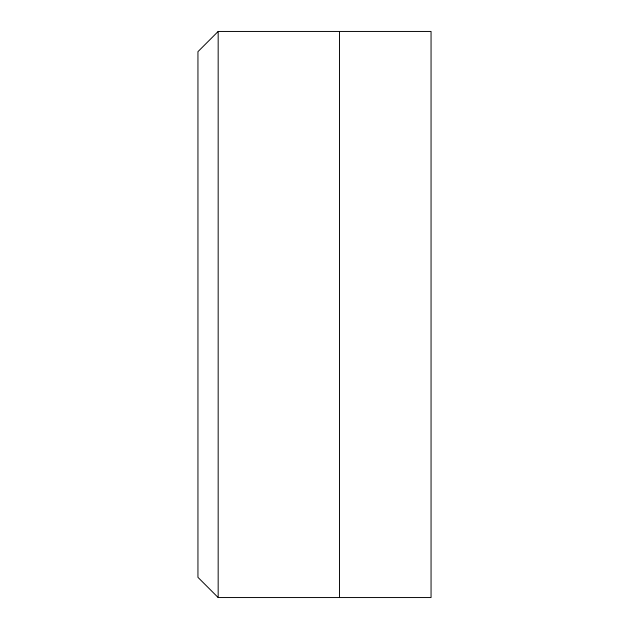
<?xml version="1.0" encoding="UTF-8"?>
<svg xmlns="http://www.w3.org/2000/svg" width="629" height="629" viewBox="0 0 629 629"><rect width="100%" height="100%" fill="white"/><g stroke="black" fill="none" stroke-linecap="round" stroke-linejoin="round"><path stroke-width="0.94" d="M218.169 31.45L197.946 51.664L197.946 577.336L218.169 597.55L431.054 597.55L431.054 31.45L218.169 31.45L218.169 597.55M339.471 31.45L339.471 597.55"/></g></svg>
